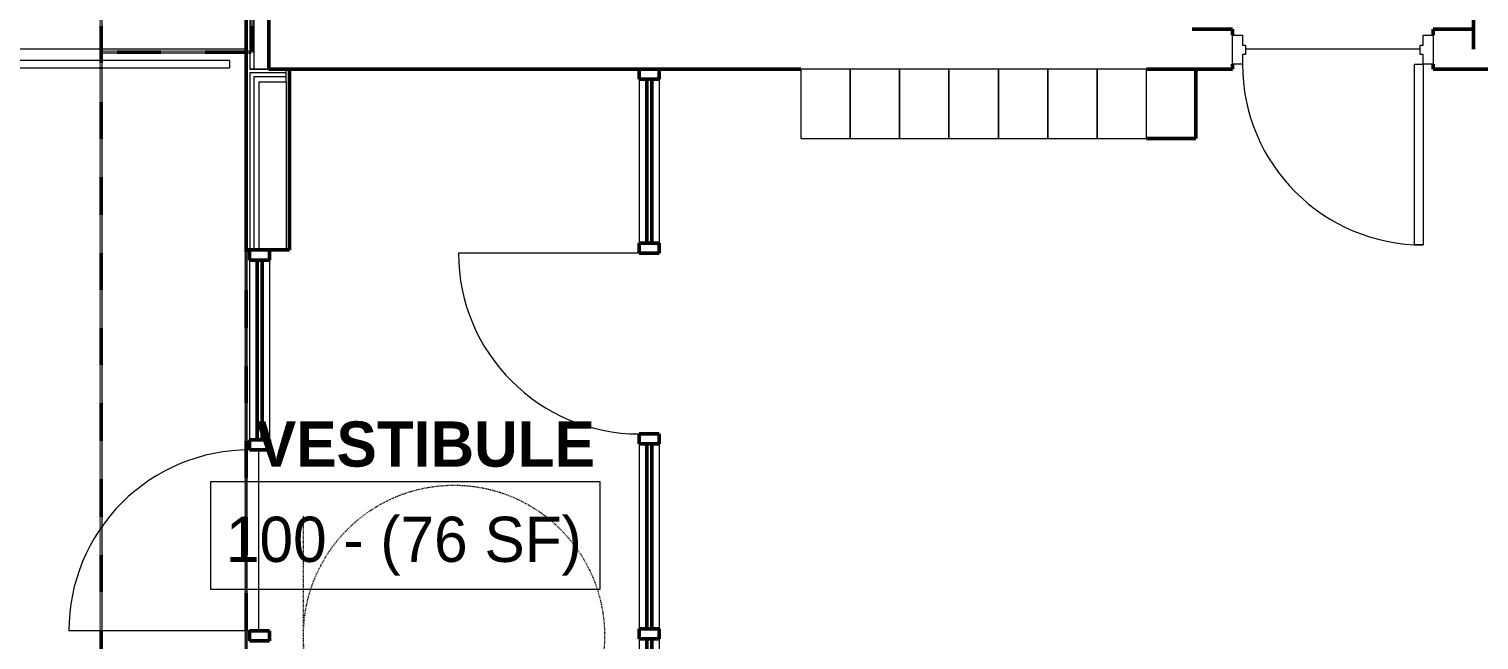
# Model space of a CAD drawing. Header units: inches. Extents: x -4235 to -464, y 9706 to 12463.
# Drawn here: x -3875.1 to -3586.2, y 11317.3 to 11439 of the extents above; entities that cross this region are included whole.
import ezdxf

# ---------------------------------------------------------------- set-up
doc = ezdxf.new("R2010")
doc.units = ezdxf.units.IN
doc.header["$MEASUREMENT"] = 0
doc.linetypes.add('Dash', pattern=[0.25, 0.125, -0.125])
doc.linetypes.add('Dash 1_16_', pattern=[0.125, 0.0625, -0.0625])
for name, color, linetype, lineweight in [('0-1', 7, 'Continuous', 5), ('0-3', 250, 'Continuous', 9), ('A-AREA-IDEN', 2, 'Continuous', 9), ('A-DOOR-1', 250, 'Continuous', 9), ('A-DOOR-2', 130, 'Continuous', 20), ('A-DOOR-3', 31, 'Continuous', 9), ('A-DOOR-FRAM-1', 130, 'Continuous', 20), ('A-FLOR-4', 192, 'Continuous', 9), ('A-FLOR-HRAL', 11, 'Continuous', 9), ('A-GENM-1', 250, 'Continuous', 9), ('A-GENM-2', 7, 'Continuous', 50), ('A-GENM-HDLN-1', 250, 'Dash', 9), ('A-GLAZ-CURT', 52, 'Continuous', 9), ('A-GLAZ-CURT-1', 7, 'Continuous', 50), ('A-GLAZ-CURT-2', 52, 'Continuous', 50), ('A-GLAZ-CWMG', 51, 'Continuous', 9), ('A-GLAZ-CWMG-1', 250, 'Continuous', 9), ('A-GLAZ-CWMG-2', 7, 'Continuous', 50), ('A-GLAZ-CWMG-3', 51, 'Continuous', 50), ('A-WALL', 113, 'Continuous', 13), ('A-WALL-2', 7, 'Continuous', 50), ('A-WALL-5', 113, 'Continuous', 50), ('A-WALL-6', 113, 'Continuous', 9), ('C-PROP-LINE-1', 91, 'Dash 1_16_', 50)]:
    doc.layers.add(name, color=color, linetype=linetype, lineweight=lineweight)
doc.styles.add('Century Gothic', font='ufonts.com_century-gothic.ttf', dxfattribs={"height": 9})
doc.styles.add('Century Gothic_B', font='GOTHICB.TTF', dxfattribs={"height": 9})

# ---------------------------------------------------------------- blocks, each defined once
blk = doc.blocks.new('System Panel - Glazed-2151146-BACKGROUND - 1ST FLOOR')
at = {"layer": 'A-GLAZ-CURT-1'}
for p, q in [((17.7, 0.5), (-17.7, 0.5)), ((-17.7, 0.5), (-17.7, -0.5)), ((17.7, -0.5), (17.7, 0.5)), ((-17.7, -0.5), (17.7, -0.5))]:
    blk.add_line(p, q, dxfattribs=at)
blk = doc.blocks.new('Rectangular Mullion - 2_ x 4_ - EXTERIOR-1890816-BACKGROUND - 1ST FLOOR')
at = {"layer": 'A-GLAZ-CWMG-1'}
for p, q in [((-3753.52, 11317.56), (-3753.52, 11282.16)), ((-3749.52, 11317.56), (-3749.52, 11282.16))]:
    blk.add_line(p, q, dxfattribs=at)
blk = doc.blocks.new('Rectangular Mullion - 2_ x 4_ - EXTERIOR-2141111-BACKGROUND - 1ST FLOOR')
at = {"layer": 'A-GLAZ-CWMG-2'}
for p, q in [((-2, 2), (0, 2)), ((-2, -2), (-2, 2)), ((0, 2), (0, -2)), ((0, -2), (-2, -2))]:
    blk.add_line(p, q, dxfattribs=at)
blk = doc.blocks.new('STOREFRONT DOOR - ALUM_ STILE W_ GLASS INSET-2189327-BACKGROUND - 1ST FLOOR')
at = {"layer": 'A-DOOR-1'}
blk.add_line((-18, -2), (-18, -38), dxfattribs=at)
blk.add_arc((-18, -2), 36, 270, 360, dxfattribs=at)
blk = doc.blocks.new('Rectangular Mullion - 2_ x 4_ - EXTERIOR-2141107-BACKGROUND - 1ST FLOOR')
at = {"layer": 'A-GLAZ-CWMG-2'}
for p, q in [((-1, 2), (1, 2)), ((-1, -2), (-1, 2)), ((1, 2), (1, -2)), ((1, -2), (-1, -2))]:
    blk.add_line(p, q, dxfattribs=at)
blk = doc.blocks.new('System Panel - Glazed-2151149-BACKGROUND - 1ST FLOOR')
at = {"layer": 'A-GLAZ-CURT-1'}
for p, q in [((16.31, 0.5), (-16.31, 0.5)), ((-16.31, 0.5), (-16.31, -0.5)), ((16.31, -0.5), (16.31, 0.5)), ((-16.31, -0.5), (16.31, -0.5))]:
    blk.add_line(p, q, dxfattribs=at)
blk = doc.blocks.new('System Panel - Glazed-2151184-BACKGROUND - 1ST FLOOR')
at = {"layer": 'A-GLAZ-CURT-1'}
for p, q in [((18.4, 0.5), (-18.4, 0.5)), ((-18.4, 0.5), (-18.4, -0.5)), ((18.4, -0.5), (18.4, 0.5)), ((-18.4, -0.5), (18.4, -0.5))]:
    blk.add_line(p, q, dxfattribs=at)
blk = doc.blocks.new('Rectangular Mullion - 2_ x 4_ - EXTERIOR-2139107-BACKGROUND - 1ST FLOOR')
at = {"layer": 'A-GLAZ-CWMG-1'}
for p, q in [((-3753.52, 11428.99), (-3753.52, 11396.36)), ((-3749.52, 11428.99), (-3749.52, 11396.36))]:
    blk.add_line(p, q, dxfattribs=at)
blk = doc.blocks.new('Rectangular Mullion - 2_ x 4_ - EXTERIOR-2140848-BACKGROUND - 1ST FLOOR')
at = {"layer": 'A-GLAZ-CWMG-2'}
for p, q in [((-1, 2), (1, 2)), ((-1, -2), (-1, 2)), ((1, 2), (1, -2)), ((1, -2), (-1, -2))]:
    blk.add_line(p, q, dxfattribs=at)
blk = doc.blocks.new('Rectangular Mullion - 2_ x 4_ - EXTERIOR-2151182-BACKGROUND - 1ST FLOOR')
at = {"layer": 'A-GLAZ-CWMG-1'}
for p, q in [((-3753.52, 11356.36), (-3753.52, 11319.56)), ((-3749.52, 11356.36), (-3749.52, 11319.56))]:
    blk.add_line(p, q, dxfattribs=at)
blk = doc.blocks.new('Rectangular Mullion - 2_ x 4_ - EXTERIOR-2140849-BACKGROUND - 1ST FLOOR')
at = {"layer": 'A-GLAZ-CWMG-2'}
for p, q in [((-1, 2), (1, 2)), ((-1, -2), (-1, 2)), ((1, 2), (1, -2)), ((1, -2), (-1, -2))]:
    blk.add_line(p, q, dxfattribs=at)
blk = doc.blocks.new('Family1 - MailBox-2142329-BACKGROUND - 1ST FLOOR')
at = {"layer": 'A-GENM-2'}
for p, q in [((9.84, 13.78), (0, 13.78)), ((9.84, 0), (9.84, 13.78)), ((0, 0), (9.84, 0))]:
    blk.add_line(p, q, dxfattribs=at)
blk = doc.blocks.new('Family1 - MailBox-V7-BACKGROUND - 1ST FLOOR')
at = {"layer": 'A-GENM-1'}
for p, q in [((0, 13.78), (0, 0)), ((9.84, 13.78), (0, 13.78)), ((9.84, 0), (9.84, 13.78)), ((0, 0), (9.84, 0))]:
    blk.add_line(p, q, dxfattribs=at)
blk = doc.blocks.new('ADA Clearances - 5ft Circle-2180434-BACKGROUND - 1ST FLOOR')
at = {"layer": 'A-GENM-HDLN-1'}
blk.add_line((30, 24), (30, -24), dxfattribs=at)
blk.add_circle((0, 0), 30, dxfattribs=at)
blk = doc.blocks.new('CTR - 1st Phase - Common Walls_rvt-1-BACKGROUND - 1ST FLOOR')
at = {"layer": '0-3', "extrusion": (0, 0, -1), "rotation": 90.00000000000092}
for name, p in [('Rectangular Mullion - 2_ x 4_ - EXTERIOR-2141111-BACKGROUND - 1ST FLOOR', (3751.52, 11430.99)), ('Rectangular Mullion - 2_ x 4_ - EXTERIOR-2140848-BACKGROUND - 1ST FLOOR', (3751.52, 11395.36)), ('Rectangular Mullion - 2_ x 4_ - EXTERIOR-2141107-BACKGROUND - 1ST FLOOR', (3751.52, 11357.36)), ('Rectangular Mullion - 2_ x 4_ - EXTERIOR-2140849-BACKGROUND - 1ST FLOOR', (3751.52, 11318.56))]:
    blk.add_blockref(name, p, dxfattribs=at)
at = {"layer": '0-3'}
for name, p in [('Rectangular Mullion - 2_ x 4_ - EXTERIOR-2139107-BACKGROUND - 1ST FLOOR', (0, 0)), ('Family1 - MailBox-V7-BACKGROUND - 1ST FLOOR', (-3721.32, 11417.21)), ('Family1 - MailBox-V7-BACKGROUND - 1ST FLOOR', (-3711.48, 11417.21)), ('Family1 - MailBox-V7-BACKGROUND - 1ST FLOOR', (-3701.64, 11417.21)), ('Family1 - MailBox-V7-BACKGROUND - 1ST FLOOR', (-3691.8, 11417.21)), ('Family1 - MailBox-V7-BACKGROUND - 1ST FLOOR', (-3681.95, 11417.21)), ('Family1 - MailBox-V7-BACKGROUND - 1ST FLOOR', (-3672.11, 11417.21)), ('Family1 - MailBox-V7-BACKGROUND - 1ST FLOOR', (-3662.27, 11417.21)), ('Family1 - MailBox-2142329-BACKGROUND - 1ST FLOOR', (-3652.43, 11417.21)), ('Rectangular Mullion - 2_ x 4_ - EXTERIOR-2151182-BACKGROUND - 1ST FLOOR', (0, 0)), ('Rectangular Mullion - 2_ x 4_ - EXTERIOR-1890816-BACKGROUND - 1ST FLOOR', (0, 0))]:
    blk.add_blockref(name, p, dxfattribs=at)
for name, p, rotation in [('System Panel - Glazed-2151149-BACKGROUND - 1ST FLOOR', (-3751.52, 11412.67), 89.99999999999909), ('STOREFRONT DOOR - ALUM_ STILE W_ GLASS INSET-2189327-BACKGROUND - 1ST FLOOR', (-3751.52, 11376.36), 269.9999999999991), ('System Panel - Glazed-2151184-BACKGROUND - 1ST FLOOR', (-3751.52, 11337.96), 89.99999999999909), ('ADA Clearances - 5ft Circle-2180434-BACKGROUND - 1ST FLOOR', (-3790.41, 11318.16), 180), ('System Panel - Glazed-2151146-BACKGROUND - 1ST FLOOR', (-3751.52, 11299.86), 89.99999999999909)]:
    blk.add_blockref(name, p, dxfattribs=dict(at, rotation=rotation))
blk = doc.blocks.new('HOLLOW METAL - STAIR DOOR 3-0 x 7-0-2453424-BACKGROUND - 1ST FLOOR')
at = {"layer": 'A-DOOR-1'}
blk.add_arc((18, -3.25), 36, 180, 270, dxfattribs=at)
at = {"layer": 'A-DOOR-2'}
for p, q in [((16.25, -3.25), (18, -3.25)), ((16.25, -39.25), (16.25, -3.25)), ((18, -3.25), (18, -39.25)), ((18, -39.25), (16.25, -39.25))]:
    blk.add_line(p, q, dxfattribs=at)
at = {"layer": 'A-DOOR-FRAM-1'}
for p, q in [((-20, 2.5), (-18, 2.5)), ((-20, -3.25), (-20, 2.5)), ((-18, 2.5), (-18, 0.5625)), ((-18, 0.5625), (-17.375, 0.5625)), ((-17.375, 0.5625), (-17.375, -1.3125)), ((17.375, 0.5625), (18, 0.5625)), ((17.375, -1.3125), (17.375, 0.5625)), ((18, 2.5), (20, 2.5)), ((18, 0.5625), (18, 2.5)), ((20, 2.5), (20, -3.25)), ((-18, -1.3125), (-18, -3.25)), ((-17.375, -1.3125), (-18, -1.3125)), ((18, -1.3125), (17.375, -1.3125)), ((18, -3.25), (18, -1.3125)), ((-18, -3.25), (-20, -3.25)), ((20, -3.25), (18, -3.25))]:
    blk.add_line(p, q, dxfattribs=at)
blk = doc.blocks.new('CTR - 1st Phase -Stairs _ Elevators_rvt-1-BACKGROUND - 1ST FLOOR')
at = {"layer": 'A-WALL-2'}
for p, q in [((-3587.32, 11442.99), (-3587.32, 11434.99)), ((-3827.32, 11438.99), (-3827.32, 11430.99)), ((-3635.32, 11438.99), (-3643.32, 11438.99)), ((-3635.32, 11437.74), (-3635.32, 11438.99)), ((-3587.32, 11438.99), (-3595.32, 11438.99)), ((-3595.32, 11438.99), (-3595.32, 11437.74)), ((-3587.32, 11434.99), (-3587.32, 11438.99)), ((-3635.32, 11430.99), (-3635.32, 11431.99)), ((-3595.32, 11431.99), (-3595.32, 11430.99)), ((-3827.32, 11430.99), (-3721.32, 11430.99)), ((-3652.43, 11430.99), (-3643.32, 11430.99)), ((-3643.32, 11430.99), (-3635.32, 11430.99)), ((-3595.32, 11430.99), (-3587.32, 11430.99)), ((-3587.32, 11430.99), (-3579.32, 11430.99))]:
    blk.add_line(p, q, dxfattribs=at)
at = {"layer": '0-3'}
blk.add_blockref('HOLLOW METAL - STAIR DOOR 3-0 x 7-0-2453424-BACKGROUND - 1ST FLOOR', (-3615.32, 11435.24), dxfattribs=at)
blk = doc.blocks.new('STOREFRONT DOOR A - ALUM_ STILE W_ GLASS INSET-2790937-BACKGROUND - 1ST FLOOR')
at = {"layer": 'A-DOOR-3'}
blk.add_line((-18, 2), (-18, 38), dxfattribs=at)
blk.add_arc((-18, 2), 36, 0, 90, dxfattribs=at)
blk = doc.blocks.new('System Panel - Glazed-2762267-BACKGROUND - 1ST FLOOR')
at = {"layer": 'A-GLAZ-CURT-2'}
for p, q in [((17.9, 0.5), (-17.9, 0.5)), ((-17.9, 0.5), (-17.9, -0.5)), ((17.9, -0.5), (17.9, 0.5)), ((-17.9, -0.5), (17.9, -0.5))]:
    blk.add_line(p, q, dxfattribs=at)
blk = doc.blocks.new('Rectangular Mullion - 2_ x 4_ rectangular-2647654-BACKGROUND - 1ST FLOOR')
at = {"layer": 'A-GLAZ-CWMG'}
for p, q in [((-3831.14, 11392.99), (-3831.14, 11357.19)), ((-3827.14, 11392.99), (-3827.14, 11357.19))]:
    blk.add_line(p, q, dxfattribs=at)
blk = doc.blocks.new('Railing - Railing-2757826-BACKGROUND - 1ST FLOOR')
at = {"layer": 'A-FLOR-HRAL'}
for p, q in [((-3835.12, 11432.74), (-3902.12, 11432.74)), ((-3902.12, 11431.24), (-3902.12, 11432.74)), ((-3835.12, 11432.74), (-3835.12, 11431.24)), ((-3902.12, 11431.24), (-3835.12, 11431.24))]:
    blk.add_line(p, q, dxfattribs=at)
blk = doc.blocks.new('Rectangular Mullion - 2_ x 4_ rectangular-2762270-BACKGROUND - 1ST FLOOR')
at = {"layer": 'A-GLAZ-CWMG-3'}
for p, q in [((-2, 2), (0, 2)), ((-2, -2), (-2, 2)), ((0, 2), (0, -2)), ((0, -2), (-2, -2))]:
    blk.add_line(p, q, dxfattribs=at)
blk = doc.blocks.new('Rectangular Mullion - 2_ x 4_ rectangular-2762261-BACKGROUND - 1ST FLOOR')
at = {"layer": 'A-GLAZ-CWMG-3'}
for p, q in [((-1, 2), (1, 2)), ((-1, -2), (-1, 2)), ((1, 2), (1, -2)), ((1, -2), (-1, -2))]:
    blk.add_line(p, q, dxfattribs=at)
blk = doc.blocks.new('Rectangular Mullion - 2_ x 4_ rectangular-2762260-BACKGROUND - 1ST FLOOR')
at = {"layer": 'A-GLAZ-CWMG-3'}
for p, q in [((-1, 2), (1, 2)), ((-1, -2), (-1, 2)), ((1, 2), (1, -2)), ((1, -2), (-1, -2))]:
    blk.add_line(p, q, dxfattribs=at)
blk = doc.blocks.new('Family - ___-2835860-BACKGROUND - 1ST FLOOR')
at = {"layer": 'C-PROP-LINE-1'}
for p, q in [((-3830.72, 11434.39), (-3830.72, 11547.59)), ((-3860.72, 11434.39), (-3830.72, 11434.39)), ((-3860.72, 9980.19), (-3860.72, 11434.39))]:
    blk.add_line(p, q, dxfattribs=at)
blk = doc.blocks.new('Family - ___-2835903-BACKGROUND - 1ST FLOOR')
at = {"layer": 'C-PROP-LINE-1'}
blk.add_line((-3831.82, 10009.09), (-3831.82, 12089.69), dxfattribs=at)
blk = doc.blocks.new('Family - ___-2835932-BACKGROUND - 1ST FLOOR')
at = {"layer": 'C-PROP-LINE-1'}
blk.add_line((-3860.72, 9980.19), (-3860.72, 12118.59), dxfattribs=at)

msp = doc.modelspace()

# ---------------------------------------------------------------- linework, layer by layer
at = {"layer": 'A-AREA-IDEN', "flags": 128}
msp.add_lwpolyline([(-3838.86, 11348.88), (-3761.35, 11348.88), (-3761.35, 11327.38), (-3838.86, 11327.38)], close=True, dxfattribs=at)
at = {"layer": 'A-FLOR-4'}
for p, q in [((-3831.82, 11434.99), (-3905.12, 11434.99)), ((-3597.95, 11434.99), (-3632.7, 11434.99))]:
    msp.add_line(p, q, dxfattribs=at)
at = {"layer": 'A-WALL'}
for p, q in [((-3831.07, 11550.99), (-3831.07, 11430.99)), ((-3830.32, 11550.99), (-3830.32, 11430.99)), ((-3827.32, 11430.99), (-3831.07, 11430.99)), ((-3831.07, 11430.99), (-3827.32, 11430.99)), ((-3831.07, 11430.24), (-3831.07, 11394.99)), ((-3823.82, 11428.49), (-3823.82, 11430.99))]:
    msp.add_line(p, q, dxfattribs=at)
at = {"layer": 'A-WALL-5'}
for p, q in [((-3827.32, 11430.99), (-3827.32, 11550.99)), ((-3831.82, 11545.33), (-3831.82, 11394.99)), ((-3823.2, 11430.99), (-3827.32, 11430.99)), ((-3823.2, 11394.99), (-3823.2, 11430.99)), ((-3831.82, 11394.99), (-3823.2, 11394.99))]:
    msp.add_line(p, q, dxfattribs=at)
at = {"layer": 'A-WALL-6'}
for p, q in [((-3823.82, 11430.24), (-3831.07, 11430.24)), ((-3830.32, 11429.49), (-3830.32, 11394.99)), ((-3823.82, 11429.49), (-3830.32, 11429.49)), ((-3829.32, 11428.49), (-3823.82, 11428.49)), ((-3829.32, 11428.49), (-3829.32, 11394.99)), ((-3823.82, 11428.49), (-3823.82, 11394.99)), ((-3831.82, 11164.59), (-3831.82, 11394.99)), ((-3829.32, 11319.19), (-3829.32, 11355.19))]:
    msp.add_line(p, q, dxfattribs=at)

# ---------------------------------------------------------------- block references
at = {"layer": '0-1'}
for name in ['CTR - 1st Phase -Stairs _ Elevators_rvt-1-BACKGROUND - 1ST FLOOR', 'CTR - 1st Phase - Common Walls_rvt-1-BACKGROUND - 1ST FLOOR']:
    msp.add_blockref(name, (0, 0), dxfattribs=at)
at = {"layer": 'A-DOOR-3', "rotation": 89.99999999999899}
msp.add_blockref('STOREFRONT DOOR A - ALUM_ STILE W_ GLASS INSET-2790937-BACKGROUND - 1ST FLOOR', (-3829.14, 11337.19), dxfattribs=at)
at = {"layer": 'A-FLOR-HRAL'}
msp.add_blockref('Railing - Railing-2757826-BACKGROUND - 1ST FLOOR', (0, 0), dxfattribs=at)
at = {"layer": 'A-GLAZ-CURT', "rotation": 89.99999999999899}
msp.add_blockref('System Panel - Glazed-2762267-BACKGROUND - 1ST FLOOR', (-3829.14, 11375.09), dxfattribs=at)
at = {"layer": 'A-GLAZ-CWMG', "extrusion": (0, 0, -1), "rotation": 90.00000000000101}
for name, p in [('Rectangular Mullion - 2_ x 4_ rectangular-2762270-BACKGROUND - 1ST FLOOR', (3829.14, 11394.99)), ('Rectangular Mullion - 2_ x 4_ rectangular-2762260-BACKGROUND - 1ST FLOOR', (3829.14, 11356.19)), ('Rectangular Mullion - 2_ x 4_ rectangular-2762261-BACKGROUND - 1ST FLOOR', (3829.14, 11318.19))]:
    msp.add_blockref(name, p, dxfattribs=at)
at = {"layer": 'A-GLAZ-CWMG'}
msp.add_blockref('Rectangular Mullion - 2_ x 4_ rectangular-2647654-BACKGROUND - 1ST FLOOR', (0, 0), dxfattribs=at)
at = {"layer": 'C-PROP-LINE-1'}
for name in ['Family - ___-2835860-BACKGROUND - 1ST FLOOR', 'Family - ___-2835932-BACKGROUND - 1ST FLOOR', 'Family - ___-2835903-BACKGROUND - 1ST FLOOR']:
    msp.add_blockref(name, (0, 0), dxfattribs=at)

# ---------------------------------------------------------------- texts
at = {"layer": 'A-AREA-IDEN', "char_height": 9, "attachment_point": 1}
for s, insert, width, style in [('VESTIBULE', (-3829.87, 11360.85), 71.811, 'Century Gothic_B'), ('100 - (76 SF)', (-3835.86, 11341.88), 86.355, 'Century Gothic')]:
    msp.add_mtext(s, dxfattribs=dict(at, insert=insert, width=width, style=style))

doc.saveas('drawing.dxf')
